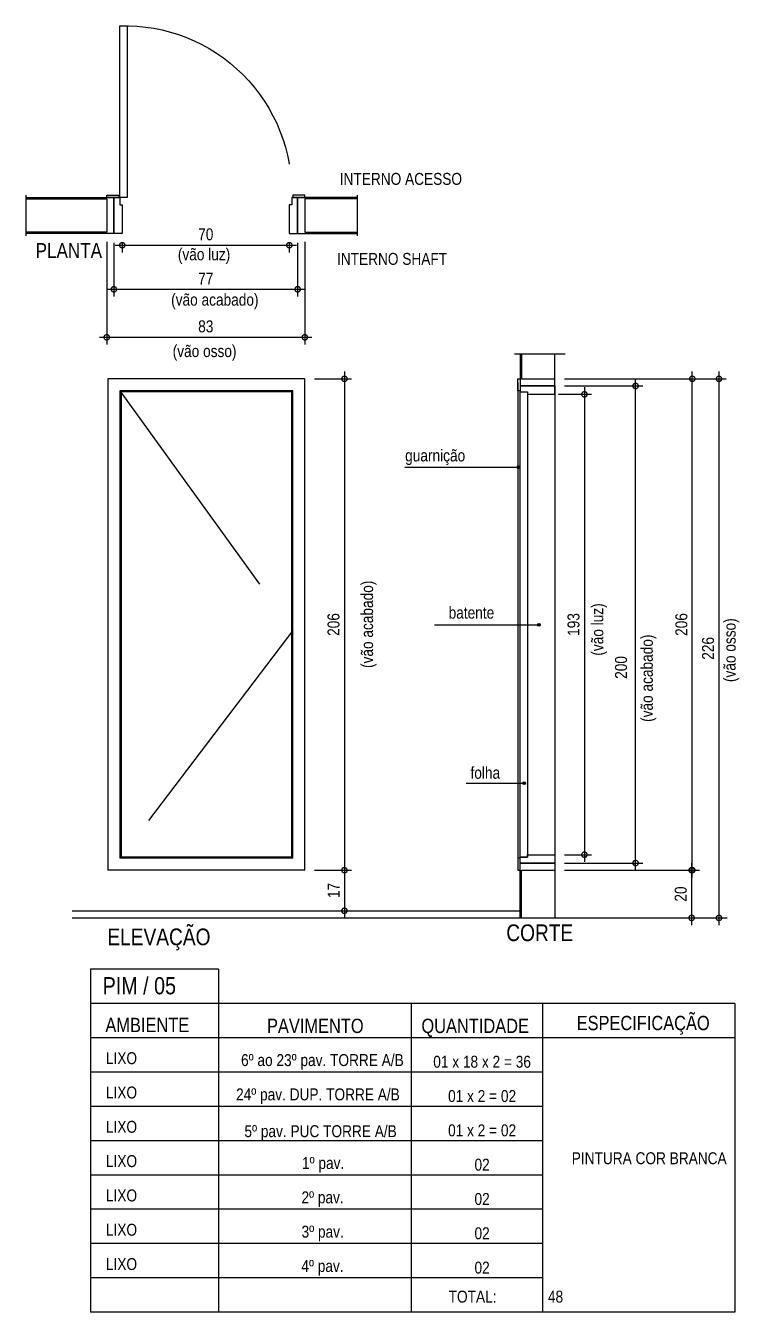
# Model space of a CAD drawing. Header units: metres. Extents: x -0.4 to 43, y -6.3 to 5.
# Drawn here: x 13.8 to 16.79, y -0.72 to 4.67 of the extents above; entities that cross this region are included whole.
import ezdxf

# ---------------------------------------------------------------- set-up
doc = ezdxf.new("R2010")
doc.units = ezdxf.units.M
doc.linetypes.add('DASHEDX2', pattern=[1.5, 1, -0.5])
for name, color, linetype in [('ARQ-ALV ACAB', 4, 'Continuous'), ('ARQ-ALV OSSO', 5, 'Continuous'), ('ARQ-AUX1', 1, 'Continuous'), ('ARQ-CAX', 1, 'Continuous'), ('ARQ-CAX @ 1', 1, 'Continuous'), ('ARQ-DIM', 2, 'Continuous'), ('ARQ-ENCH', 1, 'Continuous'), ('ARQ-PRJ', 7, 'DASHEDX2'), ('ARQ-TXT', 2, 'Continuous')]:
    doc.layers.add(name, color=color, linetype=linetype)
doc.styles.add('Adesa', font='ARIALN.TTF')
doc.styles.get("Standard").update_dxf_attribs({"font": 'arial.ttf'})
doc.dimstyles.new('ADESA 1-0025', dxfattribs={"dimtxt": 0.05, "dimasz": 0.045, "dimexe": 0.03, "dimexo": 0.04, "dimgap": 0.02, "dimtad": 1, "dimtoh": 1, "dimdec": 0, "dimlfac": 100, "dimzin": 4, "dimtxsty": 'Adesa', "dimblk": 'DOTSMALL', "dimcen": 1, "dimdle": 0.03, "dimclrd": 1, "dimclre": 1, "dimclrt": 256, "dimazin": 1, "dimtm": 1e-09, "dimtfac": 1, "dimtdec": 0, "dimtix": 1, "dimtmove": 2, "dimatfit": 0, "dimldrblk": 'DOTSMALL', "dimfxl": 0.8, "dimtvp": 2, "dimtolj": 1, "dimtzin": 0, "dimarcsym": 0})

# ---------------------------------------------------------------- blocks, each defined once
blk = doc.blocks.new('_DotSmall')
at = {"color": 0, "linetype": 'ByBlock', "const_width": 0.5}
blk.add_lwpolyline([(-0.0625, 0, 1), (0.0625, 0, 1)], format="xyb", close=True, dxfattribs=at)
blk = doc.blocks.new('*D55')
at = {"layer": 'ARQ-DIM', "color": 1, "lineweight": -2, "transparency": 16777216}
for p, q in [((14.1405, 3.7687), (14.1405, 3.338)), ((14.9705, 3.7687), (14.9705, 3.338)), ((14.1105, 3.368), (15.0005, 3.368))]:
    blk.add_line(p, q, dxfattribs=at)
at = {"layer": 'ARQ-DIM', "color": 1, "lineweight": -2, "transparency": 16777216, "xscale": 0.045, "yscale": 0.045, "zscale": 0.045, "rotation": 180}
blk.add_blockref('_DotSmall', (14.1405, 3.368), dxfattribs=at)
at = {"layer": 'ARQ-DIM', "color": 1, "lineweight": -2, "transparency": 16777216, "xscale": 0.045, "yscale": 0.045, "zscale": 0.045}
blk.add_blockref('_DotSmall', (14.9705, 3.368), dxfattribs=at)
at = {"layer": 'ARQ-DIM', "transparency": 16777216, "insert": (14.5555, 3.4135), "char_height": 0.05, "attachment_point": 5, "style": 'Adesa'}
blk.add_mtext('\\A1;83', dxfattribs=at)
blk = doc.blocks.new('*D56')
at = {"layer": 'ARQ-DIM', "color": 1, "lineweight": -2, "transparency": 16777216}
for p, q in [((14.1705, 3.7637), (14.1705, 3.5392)), ((14.9405, 3.7637), (14.9405, 3.5392)), ((14.1405, 3.5692), (14.9705, 3.5692))]:
    blk.add_line(p, q, dxfattribs=at)
at = {"layer": 'ARQ-DIM', "color": 1, "lineweight": -2, "transparency": 16777216, "xscale": 0.045, "yscale": 0.045, "zscale": 0.045, "rotation": 180}
blk.add_blockref('_DotSmall', (14.1705, 3.5692), dxfattribs=at)
at = {"layer": 'ARQ-DIM', "color": 1, "lineweight": -2, "transparency": 16777216, "xscale": 0.045, "yscale": 0.045, "zscale": 0.045}
blk.add_blockref('_DotSmall', (14.9405, 3.5692), dxfattribs=at)
at = {"layer": 'ARQ-DIM', "transparency": 16777216, "insert": (14.5555, 3.6142), "char_height": 0.05, "attachment_point": 5, "style": 'Adesa'}
blk.add_mtext('\\A1;77', dxfattribs=at)
blk = doc.blocks.new('*D57')
at = {"layer": 'ARQ-DIM', "color": 1, "lineweight": -2, "transparency": 16777216}
for p, q in [((14.1755, 3.7539), (14.9355, 3.7539)), ((14.2055, 3.7637), (14.2055, 3.7239)), ((14.9055, 3.7637), (14.9055, 3.7239))]:
    blk.add_line(p, q, dxfattribs=at)
at = {"layer": 'ARQ-DIM', "color": 1, "lineweight": -2, "transparency": 16777216, "xscale": 0.045, "yscale": 0.045, "zscale": 0.045, "rotation": 180}
blk.add_blockref('_DotSmall', (14.2055, 3.7539), dxfattribs=at)
at = {"layer": 'ARQ-DIM', "color": 1, "lineweight": -2, "transparency": 16777216, "xscale": 0.045, "yscale": 0.045, "zscale": 0.045}
blk.add_blockref('_DotSmall', (14.9055, 3.7539), dxfattribs=at)
at = {"layer": 'ARQ-DIM', "transparency": 16777216, "insert": (14.5555, 3.7994), "char_height": 0.05, "attachment_point": 5, "style": 'Adesa'}
blk.add_mtext('\\A1;70', dxfattribs=at)
blk = doc.blocks.new('*U60')
for points in [[(-0.04, -0.15), (0, -0.15), (0, -0.12), (0.01, -0.12), (0.01, 0), (-0.025, 0), (-0.025, -0.15)], [(0.76, -0.15), (0.72, -0.15), (0.72, -0.12), (0.71, -0.12), (0.71, 0), (0.745, 0), (0.745, -0.15)]]:
    blk.add_lwpolyline(points)
for points in [[(-0.055, -0.16), (-0.005, -0.16), (-0.005, -0.15), (-0.055, -0.15)], [(0, -0.15), (0, -0.87), (0.03, -0.87), (0.03, -0.15)], [(0.775, -0.16), (0.725, -0.16), (0.725, -0.15), (0.775, -0.15)]]:
    blk.add_lwpolyline(points, close=True)
at = {"layer": 'ARQ-PRJ'}
blk.add_arc((0.0208, -0.1708), 0.6995, 268.2986, 1.7014, dxfattribs=at)
blk = doc.blocks.new('*D59')
at = {"layer": 'ARQ-DIM', "color": 1, "lineweight": -2, "transparency": 16777216}
for p, q in [((15.0105, 3.1939), (15.1665, 3.1939)), ((15.1365, 3.2239), (15.1365, 1.1039)), ((15.0105, 1.1339), (15.1665, 1.1339))]:
    blk.add_line(p, q, dxfattribs=at)
at = {"layer": 'ARQ-DIM', "color": 1, "lineweight": -2, "transparency": 16777216, "xscale": 0.045, "yscale": 0.045, "zscale": 0.045}
for p, rotation in [((15.1365, 3.1939), 90), ((15.1365, 1.1339), 270)]:
    blk.add_blockref('_DotSmall', p, dxfattribs=dict(at, rotation=rotation))
at = {"layer": 'ARQ-DIM', "transparency": 16777216, "insert": (15.0909, 2.1639), "char_height": 0.05, "attachment_point": 5, "rotation": 90, "style": 'Adesa'}
blk.add_mtext('\\A1;206', dxfattribs=at)
blk = doc.blocks.new('*D58')
at = {"layer": 'ARQ-DIM', "color": 1, "lineweight": -2, "transparency": 16777216}
for p, q in [((15.0105, 1.1339), (15.1665, 1.1339)), ((15.1365, 1.1639), (15.1365, 0.9339)), ((15.0105, 0.9639), (15.1665, 0.9639))]:
    blk.add_line(p, q, dxfattribs=at)
at = {"layer": 'ARQ-DIM', "color": 1, "lineweight": -2, "transparency": 16777216, "xscale": 0.045, "yscale": 0.045, "zscale": 0.045}
for p, rotation in [((15.1365, 1.1339), 90), ((15.1365, 0.9639), 270)]:
    blk.add_blockref('_DotSmall', p, dxfattribs=dict(at, rotation=rotation))
at = {"layer": 'ARQ-DIM', "transparency": 16777216, "insert": (15.0914, 1.0489), "char_height": 0.05, "attachment_point": 5, "rotation": 90, "style": 'Adesa'}
blk.add_mtext('\\A1;17', dxfattribs=at)
blk = doc.blocks.new('*D62')
at = {"layer": 'ARQ-DIM', "color": 1, "lineweight": -2, "transparency": 16777216}
for p, q in [((16.3565, 1.134), (16.3565, 3.1939)), ((16.0583, 3.1639), (16.3865, 3.1639)), ((16.0583, 1.164), (16.3865, 1.164))]:
    blk.add_line(p, q, dxfattribs=at)
at = {"layer": 'ARQ-DIM', "color": 1, "lineweight": -2, "transparency": 16777216, "xscale": 0.045, "yscale": 0.045, "zscale": 0.045}
for p, rotation in [((16.3565, 3.1639), 90), ((16.3565, 1.164), 270)]:
    blk.add_blockref('_DotSmall', p, dxfattribs=dict(at, rotation=rotation))
at = {"layer": 'ARQ-DIM', "transparency": 16777216, "insert": (16.2957, 1.9839), "char_height": 0.05, "attachment_point": 5, "rotation": 90, "style": 'Adesa'}
blk.add_mtext('\\A1;200', dxfattribs=at)
blk = doc.blocks.new('*D63')
at = {"layer": 'ARQ-DIM', "color": 1, "lineweight": -2, "transparency": 16777216}
for p, q in [((16.0333, 3.1289), (16.172, 3.1289)), ((16.142, 3.1589), (16.142, 1.169)), ((16.0583, 1.199), (16.172, 1.199))]:
    blk.add_line(p, q, dxfattribs=at)
at = {"layer": 'ARQ-DIM', "color": 1, "lineweight": -2, "transparency": 16777216, "xscale": 0.045, "yscale": 0.045, "zscale": 0.045}
for p, rotation in [((16.142, 3.1289), 90), ((16.142, 1.199), 270)]:
    blk.add_blockref('_DotSmall', p, dxfattribs=dict(at, rotation=rotation))
at = {"layer": 'ARQ-DIM', "transparency": 16777216, "insert": (16.0965, 2.1639), "char_height": 0.05, "attachment_point": 5, "rotation": 90, "style": 'Adesa'}
blk.add_mtext('\\A1;193', dxfattribs=at)
blk = doc.blocks.new('*D64')
at = {"layer": 'ARQ-DIM', "color": 1, "lineweight": -2, "transparency": 16777216}
for p, q in [((16.0583, 3.1939), (16.7357, 3.1939)), ((16.7057, 3.2239), (16.7057, 0.9039)), ((15.9883, 0.9339), (16.7357, 0.9339))]:
    blk.add_line(p, q, dxfattribs=at)
at = {"layer": 'ARQ-DIM', "color": 1, "lineweight": -2, "transparency": 16777216, "xscale": 0.045, "yscale": 0.045, "zscale": 0.045}
for p, rotation in [((16.7057, 3.1939), 90), ((16.7057, 0.9339), 270)]:
    blk.add_blockref('_DotSmall', p, dxfattribs=dict(at, rotation=rotation))
at = {"layer": 'ARQ-DIM', "transparency": 16777216, "insert": (16.6602, 2.0639), "char_height": 0.05, "attachment_point": 5, "rotation": 90, "style": 'Adesa'}
blk.add_mtext('\\A1;226', dxfattribs=at)
blk = doc.blocks.new('*D65')
at = {"layer": 'ARQ-DIM', "color": 1, "lineweight": -2, "transparency": 16777216}
for p, q in [((16.0583, 1.134), (16.6212, 1.134)), ((16.5912, 1.164), (16.5912, 0.904)), ((16.0583, 0.934), (16.6212, 0.934))]:
    blk.add_line(p, q, dxfattribs=at)
at = {"layer": 'ARQ-DIM', "color": 1, "lineweight": -2, "transparency": 16777216, "xscale": 0.045, "yscale": 0.045, "zscale": 0.045}
for p, rotation in [((16.5912, 1.134), 90), ((16.5912, 0.934), 270)]:
    blk.add_blockref('_DotSmall', p, dxfattribs=dict(at, rotation=rotation))
at = {"layer": 'ARQ-DIM', "transparency": 16777216, "insert": (16.5457, 1.034), "char_height": 0.05, "attachment_point": 5, "rotation": 90, "style": 'Adesa'}
blk.add_mtext('\\A1;20', dxfattribs=at)
blk = doc.blocks.new('*D61')
at = {"layer": 'ARQ-DIM', "color": 1, "lineweight": -2, "transparency": 16777216}
for p, q in [((16.0583, 3.1939), (16.624, 3.1939)), ((16.594, 1.104), (16.594, 3.2239)), ((16.0583, 1.134), (16.624, 1.134))]:
    blk.add_line(p, q, dxfattribs=at)
at = {"layer": 'ARQ-DIM', "color": 1, "lineweight": -2, "transparency": 16777216, "xscale": 0.045, "yscale": 0.045, "zscale": 0.045}
for p, rotation in [((16.594, 3.1939), 90), ((16.594, 1.134), 270)]:
    blk.add_blockref('_DotSmall', p, dxfattribs=dict(at, rotation=rotation))
at = {"layer": 'ARQ-DIM', "transparency": 16777216, "insert": (16.5485, 2.1639), "char_height": 0.05, "attachment_point": 5, "rotation": 90, "style": 'Adesa'}
blk.add_mtext('\\A1;206', dxfattribs=at)

msp = doc.modelspace()

# ---------------------------------------------------------------- hatches: boundary and pattern name
at = {"layer": 'ARQ-ENCH', "ltscale": 0.01}
h = msp.add_hatch(color=256, dxfattribs=at)
edge = h.paths.add_edge_path()
edge.add_arc((15.866, 2.8235), 0.00559, 0, 360)
h = msp.add_hatch(color=256, dxfattribs=at)
edge = h.paths.add_edge_path()
edge.add_arc((15.9515, 2.1623), 0.00559, 0, 360)
h = msp.add_hatch(color=256, dxfattribs=at)
edge = h.paths.add_edge_path()
edge.add_arc((15.8896, 1.4984), 0.00559, 0, 360)

# ---------------------------------------------------------------- linework, layer by layer
at = {"layer": 'ARQ-ALV ACAB', "linetype": 'Continuous'}
msp.add_line((13.9957, 0.9639), (15.8733, 0.9639), dxfattribs=at)
at = {"layer": 'ARQ-ALV ACAB', "elevation": 0}
for points in [[(13.8011, 3.9537), (14.1705, 3.9537), (14.1705, 3.8037), (13.8011, 3.8037)], [(15.1899, 3.9537), (14.9405, 3.9537), (14.9405, 3.8037), (15.1899, 3.8037)]]:
    msp.add_lwpolyline(points, dxfattribs=at)
at = {"layer": 'ARQ-ALV ACAB', "ltscale": 0.05}
for points in [[(15.8733, 3.2985), (15.8733, 3.1639), (16.0183, 3.1639), (16.0183, 3.1939)], [(15.8733, 0.9339), (15.8733, 1.1639), (16.0183, 1.164), (16.0183, 1.134)]]:
    msp.add_lwpolyline(points, dxfattribs=at)
at = {"layer": 'ARQ-ALV OSSO', "ltscale": 0.05}
msp.add_line((13.9957, 0.9339), (16.74, 0.9339), dxfattribs=at)
at = {"layer": 'ARQ-ALV OSSO', "elevation": 0}
for points in [[(13.8011, 3.9487), (14.1405, 3.9487), (14.1405, 3.8087), (13.8011, 3.8087)], [(15.1899, 3.9487), (14.9705, 3.9487), (14.9705, 3.8087), (15.1899, 3.8087)]]:
    msp.add_lwpolyline(points, dxfattribs=at)
at = {"layer": 'ARQ-ALV OSSO', "ltscale": 0.05}
for points in [[(15.8783, 3.2985), (15.8783, 3.1939), (16.0183, 3.1939), (16.0183, 3.2985)], [(15.8783, 0.9339), (15.8783, 1.1339), (16.0183, 1.134), (16.0183, 0.934)]]:
    msp.add_lwpolyline(points, dxfattribs=at)
at = {"layer": 'ARQ-AUX1', "elevation": 0}
for points in [[(13.8011, 3.9637), (13.8011, 3.7937)], [(15.1899, 3.9637), (15.1899, 3.7937)]]:
    msp.add_lwpolyline(points, dxfattribs=at)
at = {"layer": 'ARQ-AUX1'}
msp.add_lwpolyline([(15.8487, 3.2985), (16.0616, 3.2985)], dxfattribs=at)
at = {"layer": 'ARQ-CAX'}
for p, q in [((14.9705, 3.1939, 0), (14.1455, 3.1939)), ((14.1455, 3.1939), (14.1455, 1.1339, 0)), ((14.9705, 1.1339, 0), (14.9705, 3.1939, 0)), ((14.9205, 3.1439, 0), (14.1955, 3.1439)), ((14.1955, 3.1439), (14.1955, 1.1839, 0)), ((14.9155, 3.1389, 0), (14.2005, 3.1389)), ((14.2005, 3.1389), (14.2005, 1.1889, 0)), ((14.9155, 1.1889, 0), (14.9155, 3.1389, 0)), ((14.9205, 1.1839, 0), (14.9205, 3.1439, 0)), ((15.8633, 3.1789), (15.8633, 1.1839)), ((16.0183, 3.1639), (16.0183, 1.1889)), ((14.9155, 1.1889, 0), (14.2005, 1.1889, 0)), ((14.9705, 1.1339, 0), (14.1455, 1.1339, 0)), ((14.9205, 1.1839, 0), (14.1955, 1.1839, 0))]:
    msp.add_line(p, q, dxfattribs=at)
for points in [[(15.8633, 3.1939), (15.8733, 3.1939), (15.8733, 3.1439), (15.8633, 3.1439)], [(15.8733, 3.1389), (15.9033, 3.1389), (15.9033, 1.1889), (15.8733, 1.1889)], [(15.8633, 1.1339), (15.8733, 1.1339), (15.8733, 1.1839), (15.8633, 1.1839)]]:
    msp.add_lwpolyline(points, close=True, dxfattribs=at)
for points in [[(15.8733, 3.1639), (15.8733, 3.1389), (15.9033, 3.1389), (15.9033, 3.1289), (16.0183, 3.1289), (16.0183, 3.1639), (15.8733, 3.1639)], [(15.8733, 1.1639), (15.8733, 1.1889), (15.9033, 1.1889), (15.9033, 1.1989), (16.0183, 1.199), (16.0183, 1.164), (15.8733, 1.1639)]]:
    msp.add_lwpolyline(points, dxfattribs=at)
at = {"layer": 'ARQ-ENCH', "ltscale": 0.01}
for p, q in [((15.3901, 2.8235), (15.866, 2.8235)), ((15.5145, 2.1623), (15.9515, 2.1623)), ((15.6462, 1.4984), (15.884, 1.4984)), ((14.609, 0.7192), (14.0728, 0.7192)), ((14.609, 0.7192), (14.609, -0.7192)), ((14.4114, 0.5754), (14.0728, 0.5754)), ((16.7723, 0.5754), (14.4114, 0.5754)), ((15.4158, 0.5754), (15.4158, -0.7192)), ((15.9658, 0.5754), (15.9658, -0.7192)), ((16.7723, 0.5754), (16.7723, -0.7192)), ((16.7723, 0.4315), (14.0728, 0.4315)), ((15.9658, 0.4315), (14.0728, 0.4315)), ((15.9658, 0.4315), (14.0728, 0.4315)), ((15.9658, 0.2877), (14.0728, 0.2877)), ((15.9658, 0.2877), (14.0728, 0.2877)), ((15.9658, 0.1438), (14.0728, 0.1438)), ((15.9658, 0.1438), (14.0728, 0.1438)), ((15.9658, 0), (14.0728, 0)), ((15.9658, 0), (14.0728, 0)), ((15.9658, -0.1438), (14.0728, -0.1438)), ((15.9658, -0.1438), (14.0728, -0.1438)), ((15.9658, -0.2877), (14.0728, -0.2877)), ((15.9658, -0.2877), (14.0728, -0.2877)), ((15.9658, -0.4315), (14.0728, -0.4315)), ((15.9658, -0.4315), (14.0728, -0.4315)), ((15.9658, -0.5754), (14.0728, -0.5754)), ((15.9658, -0.5754), (14.0728, -0.5754)), ((16.7723, -0.7192), (14.0728, -0.7192)), ((16.7723, -0.7192), (14.0728, -0.7192))]:
    msp.add_line(p, q, dxfattribs=at)
msp.add_lwpolyline([(14.0728, 0.7192), (14.0728, -0.7192)], dxfattribs=at)
for centre in [(15.866, 2.8235), (15.9515, 2.1623), (15.8896, 1.4984)]:
    msp.add_circle(centre, 0.00559, dxfattribs=at)
at = {"layer": 'ARQ-PRJ', "elevation": 0}
msp.add_lwpolyline([(14.1955, 3.1439), (14.9205, 2.1389), (14.1955, 1.1839)], dxfattribs=at)

# ---------------------------------------------------------------- block references
at = {"layer": 'ARQ-CAX @ 1', "xscale": -1, "rotation": 180}
msp.add_blockref('*U60', (14.1955, 3.8037, 0), dxfattribs=at)

# ---------------------------------------------------------------- texts
at = {"layer": 'ARQ-TXT', "ltscale": 0.01, "char_height": 0.05, "attachment_point": 1}
for s, insert, width in [('{\\fArial Narrow|b0|i0|c0|p34;INTERNO ACESSO}', (15.1169, 4.057), 0.63218), ('{\\fArial Narrow|b0|i0|c0|p34;INTERNO SHAFT}', (15.1053, 3.7217), 0.664717)]:
    msp.add_mtext(s, dxfattribs=dict(at, insert=insert, width=width))
at = {"layer": 'ARQ-TXT', "style": 'Adesa'}
for s, insert, char_height, width, attachment_point in [('PLANTA', (13.8424, 3.7628), 0.0625, 0.551174, 1), ('\\pi0.33845;(vão luz)', (14.1, 3.7408), 0.05, 0.551174, 1), ('\\pi0.3919;(vão acabado)', (14.0185, 3.5506), 0.05, 0.751174, 1), ('\\pi0.2005;(vão osso)', (14.2163, 3.3351), 0.05, 0.551174, 1), ('guarnição', (15.6424, 2.8976), 0.05, 0.551174, 3), ('batente', (15.7641, 2.2387), 0.05, 0.551174, 3), ('folha', (15.7889, 1.5674), 0.05, 0.551174, 3), ('ELEVAÇÃO', (14.143, 0.8895), 0.07, 0.551174, 1), ('CORTE', (15.8146, 0.9067), 0.07, 0.551174, 1)]:
    msp.add_mtext(s, dxfattribs=dict(at, insert=insert, char_height=char_height, width=width, attachment_point=attachment_point))
at = {"layer": 'ARQ-TXT', "ltscale": 0.01, "char_height": 0.05, "attachment_point": 7, "rotation": 90, "style": 'Adesa'}
for s, insert, width in [('(vão acabado)', (15.2714, 1.9816, 0), 0.403628), ('(vão osso)', (16.7908, 1.9226), 0.26445), ('(vão acabado)', (16.4437, 1.7556), 0.403628)]:
    msp.add_mtext(s, dxfattribs=dict(at, insert=insert, width=width))
at = {"layer": 'ARQ-TXT', "insert": (16.2362, 1.8728), "char_height": 0.05, "width": 0.390979, "attachment_point": 7, "rotation": 90, "style": 'Adesa'}
msp.add_mtext('\\pi0.1604;(vão luz)', dxfattribs=at)
at = {"layer": 'ARQ-TXT', "ltscale": 0.01, "style": 'Adesa'}
for s, insert, char_height, width, attachment_point in [('PIM / 05', (14.1235, 0.6857), 0.072, 0.698302, 1), ('ESPECIFICAÇÃO', (16.3882, 0.5234), 0.06, 0.605305, 2), ('AMBIENTE', (14.3105, 0.5151), 0.06, 0.605305, 2), ('PAVIMENTO', (15.0145, 0.5114), 0.06, 0.605305, 2), ('QUANTIDADE', (15.6844, 0.5114), 0.06, 0.605305, 2), ('LIXO', (14.1371, 0.3709), 0.05, 0.538805, 1), ('\\pi0.01758;6º ao 23º pav. TORRE A/B', (14.6858, 0.3304), 0.05, 0.711828, 4), ('01 x 18 x 2 = 36', (15.7133, 0.3307), 0.05, 0.514611, 5), ('LIXO', (14.1371, 0.2271), 0.05, 0.538805, 1), ('\\pi0.04099;24º pav. DUP. TORRE A/B', (14.6414, 0.1866), 0.05, 0.763521, 4), ('01 x 2 = 02', (15.7133, 0.1869), 0.05, 0.39922, 5), ('LIXO', (14.1371, 0.0832), 0.05, 0.538805, 1), ('\\pi0.06522;5º pav. PUC TORRE A/B', (14.6523, 0.0324), 0.05, 0.763521, 4), ('01 x 2 = 02', (15.7133, 0.043), 0.05, 0.39922, 5), ('PINTURA COR BRANCA', (16.089, -0.0485), 0.05, 0.664931, 1), ('LIXO', (14.1371, -0.0606), 0.05, 0.538805, 1), ('\\pi0.27297;1º pav.', (14.6858, -0.1011), 0.05, 0.711828, 4), ('02', (15.7133, -0.1008), 0.05, 0.39922, 5), ('LIXO', (14.1371, -0.2045), 0.05, 0.538805, 1), ('\\pi0.2707;2º pav.', (14.6858, -0.245), 0.05, 0.711828, 4), ('02', (15.7133, -0.2447), 0.05, 0.39922, 5), ('LIXO', (14.1371, -0.3483), 0.05, 0.538805, 1), ('\\pi0.27104;3º pav.', (14.6858, -0.3888), 0.05, 0.711828, 4), ('02', (15.7133, -0.3885), 0.05, 0.39922, 5), ('LIXO', (14.1371, -0.4921), 0.05, 0.538805, 1), ('\\pi0.27022;4º pav.', (14.6858, -0.5327), 0.05, 0.711828, 4), ('02', (15.7133, -0.5324), 0.05, 0.39922, 5), ('TOTAL:^I 48', (15.5732, -0.6287), 0.05, 0.534214, 1)]:
    msp.add_mtext(s, dxfattribs=dict(at, insert=insert, char_height=char_height, width=width, attachment_point=attachment_point))

# ---------------------------------------------------------------- dimensions: what is measured, and where the dimension line sits
at = {"layer": 'ARQ-DIM'}
for base, p1, p2, picture, middle in [((14.9055, 3.7539), (14.2055, 3.8037, 0), (14.9055, 3.8037, 0), '*D57', (14.5555, 3.7994)), ((14.9705, 3.368), (14.1405, 3.8087, 0), (14.9705, 3.8087, 0), '*D55', (14.5555, 3.4135)), ((14.9405, 3.5692), (14.1705, 3.8037, 0), (14.9405, 3.8037, 0), '*D56', (14.5555, 3.6142))]:
    dim = msp.add_linear_dim(base=base, p1=p1, p2=p2, dimstyle='ADESA 1-0025', dxfattribs=at)
    dim.commit()
    dim.dimension.update_dxf_attribs({"geometry": picture, "text_midpoint": middle})
for base, p1, p2, picture, middle in [((15.1365, 1.1339, 0), (14.9705, 3.1939, 0), (14.9705, 1.1339, 0), '*D59', (15.0909, 2.1639, 0)), ((16.7057, 0.9339), (16.0183, 3.1939), (15.9483, 0.9339), '*D64', (16.6602, 2.0639)), ((16.594, 3.1939), (16.0183, 1.134), (16.0183, 3.1939), '*D61', (16.5485, 2.1639)), ((16.142, 1.199), (15.9933, 3.1289), (16.0183, 1.199), '*D63', (16.0965, 2.1639)), ((15.1365, 0.9639, 0), (14.9705, 1.1339, 0), (14.9705, 0.9639), '*D58', (15.0914, 1.0489, 0)), ((16.5912, 0.934), (16.0183, 1.134), (16.0183, 0.934), '*D65', (16.5457, 1.034))]:
    dim = msp.add_linear_dim(base=base, p1=p1, p2=p2, angle=90, dimstyle='ADESA 1-0025', dxfattribs=at)
    dim.commit()
    dim.dimension.update_dxf_attribs({"geometry": picture, "text_midpoint": middle})
dim = msp.add_linear_dim(base=(16.3565, 3.1639), p1=(16.0183, 1.164), p2=(16.0183, 3.1639), angle=90, dimstyle='ADESA 1-0025', dxfattribs=at)
dim.commit()
dim.dimension.update_dxf_attribs({"geometry": '*D62', "text_midpoint": (16.2957, 1.9839), "dimtype": 160})

doc.saveas('drawing.dxf')
